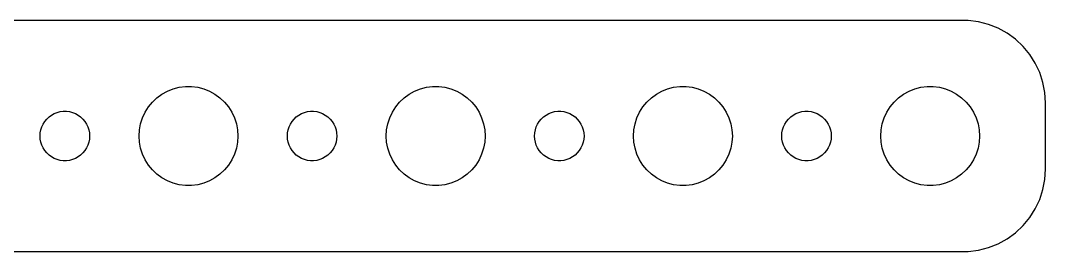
# Model space of a CAD drawing. Header units: metres. Extents: x -60 to 60, y -52 to 52.
# Drawn here: x -2.7 to 59.5, y -52 to -38 of the extents above; entities that cross this region are included whole.
import ezdxf

# ---------------------------------------------------------------- set-up
doc = ezdxf.new("R2010")
doc.units = ezdxf.units.M

msp = doc.modelspace()

# ---------------------------------------------------------------- linework, layer by layer
for p, q in [((54.8139, -38.0099), (-45.5, -38.0099)), ((55.4369, -38.0886), (54.8139, -38.0099)), ((56.0451, -38.2447), (55.4369, -38.0886)), ((56.6289, -38.4759), (56.0451, -38.2447)), ((57.1791, -38.7784), (56.6289, -38.4759)), ((57.6871, -39.1474), (57.1791, -38.7784)), ((58.1448, -39.5773), (57.6871, -39.1474)), ((58.5451, -40.0611), (58.1448, -39.5773)), ((58.8815, -40.5912), (58.5451, -40.0611)), ((59.1489, -41.1594), (58.8815, -40.5912)), ((59.3429, -41.7565), (59.1489, -41.1594)), ((5.89252, -42.467), (6.22266, -42.2855)), ((6.22266, -42.2855), (6.57294, -42.1468)), ((6.57294, -42.1468), (6.93785, -42.0531)), ((6.93785, -42.0531), (7.31161, -42.0059)), ((7.31161, -42.0059), (7.68837, -42.0059)), ((7.68837, -42.0059), (8.06213, -42.0531)), ((8.06213, -42.0531), (8.42705, -42.1468)), ((8.42705, -42.1468), (8.77733, -42.2855)), ((8.77733, -42.2855), (9.10747, -42.467)), ((20.8925, -42.467), (21.2227, -42.2855)), ((21.2227, -42.2855), (21.5729, -42.1468)), ((21.5729, -42.1468), (21.9379, -42.0531)), ((21.9379, -42.0531), (22.3116, -42.0059)), ((22.3116, -42.0059), (22.6884, -42.0059)), ((22.6884, -42.0059), (23.0621, -42.0531)), ((23.0621, -42.0531), (23.427, -42.1468)), ((23.427, -42.1468), (23.7773, -42.2855)), ((23.7773, -42.2855), (24.1075, -42.467)), ((35.8925, -42.467), (36.2227, -42.2855)), ((36.2227, -42.2855), (36.5729, -42.1468)), ((36.5729, -42.1468), (36.9379, -42.0531)), ((36.9379, -42.0531), (37.3116, -42.0059)), ((37.3116, -42.0059), (37.6884, -42.0059)), ((37.6884, -42.0059), (38.0621, -42.0531)), ((38.0621, -42.0531), (38.427, -42.1468)), ((38.427, -42.1468), (38.7773, -42.2855)), ((38.7773, -42.2855), (39.1075, -42.467)), ((50.8925, -42.467), (51.2227, -42.2855)), ((51.2227, -42.2855), (51.5729, -42.1468)), ((51.5729, -42.1468), (51.9379, -42.0531)), ((51.9379, -42.0531), (52.3116, -42.0059)), ((52.3116, -42.0059), (52.6884, -42.0059)), ((52.6884, -42.0059), (53.0621, -42.0531)), ((53.0621, -42.0531), (53.427, -42.1468)), ((53.427, -42.1468), (53.7773, -42.2855)), ((53.7773, -42.2855), (54.1075, -42.467)), ((59.4606, -42.3733), (59.3429, -41.7565)), ((5.31308, -42.9464), (5.58772, -42.6885)), ((5.58772, -42.6885), (5.89252, -42.467)), ((9.10747, -42.467), (9.41226, -42.6885)), ((9.41226, -42.6885), (9.6869, -42.9464)), ((20.3131, -42.9464), (20.5877, -42.6885)), ((20.5877, -42.6885), (20.8925, -42.467)), ((24.1075, -42.467), (24.4123, -42.6885)), ((24.4123, -42.6885), (24.6869, -42.9464)), ((35.3131, -42.9464), (35.5877, -42.6885)), ((35.5877, -42.6885), (35.8925, -42.467)), ((39.1075, -42.467), (39.4123, -42.6885)), ((39.4123, -42.6885), (39.6869, -42.9464)), ((50.3131, -42.9464), (50.5877, -42.6885)), ((50.5877, -42.6885), (50.8925, -42.467)), ((54.1075, -42.467), (54.4123, -42.6885)), ((54.4123, -42.6885), (54.6869, -42.9464)), ((59.5, -43), (59.4606, -42.3733)), ((-0.46352, -43.5734), (-0.28107, -43.5266)), ((-0.28107, -43.5266), (-0.09418, -43.503)), ((-0.09418, -43.503), (0.09418, -43.503)), ((0.09418, -43.503), (0.28107, -43.5266)), ((0.28107, -43.5266), (0.46352, -43.5734)), ((4.87108, -43.5547), (5.07294, -43.2366)), ((5.07294, -43.2366), (5.31308, -42.9464)), ((9.6869, -42.9464), (9.92705, -43.2366)), ((9.92705, -43.2366), (10.1289, -43.5547)), ((14.5365, -43.5734), (14.7189, -43.5266)), ((14.7189, -43.5266), (14.9058, -43.503)), ((14.9058, -43.503), (15.0942, -43.503)), ((15.0942, -43.503), (15.2811, -43.5266)), ((15.2811, -43.5266), (15.4635, -43.5734)), ((19.8711, -43.5547), (20.0729, -43.2366)), ((20.0729, -43.2366), (20.3131, -42.9464)), ((24.6869, -42.9464), (24.927, -43.2366)), ((24.927, -43.2366), (25.1289, -43.5547)), ((29.5365, -43.5734), (29.7189, -43.5266)), ((29.7189, -43.5266), (29.9058, -43.503)), ((29.9058, -43.503), (30.0942, -43.503)), ((30.0942, -43.503), (30.2811, -43.5266)), ((30.2811, -43.5266), (30.4635, -43.5734)), ((34.8711, -43.5547), (35.0729, -43.2366)), ((35.0729, -43.2366), (35.3131, -42.9464)), ((39.6869, -42.9464), (39.927, -43.2366)), ((39.927, -43.2366), (40.1289, -43.5547)), ((44.5365, -43.5734), (44.7189, -43.5266)), ((44.7189, -43.5266), (44.9058, -43.503)), ((44.9058, -43.503), (45.0942, -43.503)), ((45.0942, -43.503), (45.2811, -43.5266)), ((45.2811, -43.5266), (45.4635, -43.5734)), ((49.8711, -43.5547), (50.0729, -43.2366)), ((50.0729, -43.2366), (50.3131, -42.9464)), ((54.6869, -42.9464), (54.927, -43.2366)), ((54.927, -43.2366), (55.1289, -43.5547)), ((59.5, -47), (59.5, -43)), ((-1.31445, -44.2774), (-1.21352, -44.1183)), ((-1.21352, -44.1183), (-1.09344, -43.9732)), ((-1.09344, -43.9732), (-0.95613, -43.8442)), ((-0.95613, -43.8442), (-0.80373, -43.7335)), ((-0.80373, -43.7335), (-0.63866, -43.6428)), ((-0.63866, -43.6428), (-0.46352, -43.5734)), ((0.46352, -43.5734), (0.63866, -43.6428)), ((0.63866, -43.6428), (0.80373, -43.7335)), ((0.80373, -43.7335), (0.95613, -43.8442)), ((0.95613, -43.8442), (1.09344, -43.9732)), ((1.09344, -43.9732), (1.21352, -44.1183)), ((1.21352, -44.1183), (1.31445, -44.2774)), ((4.59424, -44.2539), (4.71066, -43.8956)), ((4.71066, -43.8956), (4.87108, -43.5547)), ((10.1289, -43.5547), (10.2893, -43.8956)), ((10.2893, -43.8956), (10.4057, -44.2539)), ((13.6855, -44.2774), (13.7865, -44.1183)), ((13.7865, -44.1183), (13.9065, -43.9732)), ((13.9065, -43.9732), (14.0439, -43.8442)), ((14.0439, -43.8442), (14.1963, -43.7335)), ((14.1963, -43.7335), (14.3613, -43.6428)), ((14.3613, -43.6428), (14.5365, -43.5734)), ((15.4635, -43.5734), (15.6387, -43.6428)), ((15.6387, -43.6428), (15.8037, -43.7335)), ((15.8037, -43.7335), (15.9561, -43.8442)), ((15.9561, -43.8442), (16.0934, -43.9732)), ((16.0934, -43.9732), (16.2135, -44.1183)), ((16.2135, -44.1183), (16.3145, -44.2774)), ((19.5942, -44.2539), (19.7107, -43.8956)), ((19.7107, -43.8956), (19.8711, -43.5547)), ((25.1289, -43.5547), (25.2893, -43.8956)), ((25.2893, -43.8956), (25.4057, -44.2539)), ((28.6855, -44.2774), (28.7865, -44.1183)), ((28.7865, -44.1183), (28.9065, -43.9732)), ((28.9065, -43.9732), (29.0439, -43.8442)), ((29.0439, -43.8442), (29.1963, -43.7335)), ((29.1963, -43.7335), (29.3613, -43.6428)), ((29.3613, -43.6428), (29.5365, -43.5734)), ((30.4635, -43.5734), (30.6387, -43.6428)), ((30.6387, -43.6428), (30.8037, -43.7335)), ((30.8037, -43.7335), (30.9561, -43.8442)), ((30.9561, -43.8442), (31.0934, -43.9732)), ((31.0934, -43.9732), (31.2135, -44.1183)), ((31.2135, -44.1183), (31.3145, -44.2774)), ((34.5942, -44.2539), (34.7107, -43.8956)), ((34.7107, -43.8956), (34.8711, -43.5547)), ((40.1289, -43.5547), (40.2893, -43.8956)), ((40.2893, -43.8956), (40.4057, -44.2539)), ((43.6855, -44.2774), (43.7865, -44.1183)), ((43.7865, -44.1183), (43.9065, -43.9732)), ((43.9065, -43.9732), (44.0439, -43.8442)), ((44.0439, -43.8442), (44.1963, -43.7335)), ((44.1963, -43.7335), (44.3613, -43.6428)), ((44.3613, -43.6428), (44.5365, -43.5734)), ((45.4635, -43.5734), (45.6387, -43.6428)), ((45.6387, -43.6428), (45.8037, -43.7335)), ((45.8037, -43.7335), (45.9561, -43.8442)), ((45.9561, -43.8442), (46.0934, -43.9732)), ((46.0934, -43.9732), (46.2135, -44.1183)), ((46.2135, -44.1183), (46.3145, -44.2774)), ((49.5942, -44.2539), (49.7107, -43.8956)), ((49.7107, -43.8956), (49.8711, -43.5547)), ((55.1289, -43.5547), (55.2893, -43.8956)), ((55.2893, -43.8956), (55.4057, -44.2539)), ((-1.48816, -44.812), (-1.45287, -44.627)), ((-1.45287, -44.627), (-1.39465, -44.4478)), ((-1.39465, -44.4478), (-1.31445, -44.2774)), ((1.31445, -44.2774), (1.39465, -44.4478)), ((1.39465, -44.4478), (1.45287, -44.627)), ((1.45287, -44.627), (1.48816, -44.812)), ((4.5, -45), (4.52365, -44.624)), ((4.52365, -44.624), (4.59424, -44.2539)), ((10.4057, -44.2539), (10.4763, -44.624)), ((10.4763, -44.624), (10.5, -45)), ((13.5118, -44.812), (13.5471, -44.627)), ((13.5471, -44.627), (13.6053, -44.4478)), ((13.6053, -44.4478), (13.6855, -44.2774)), ((16.3145, -44.2774), (16.3947, -44.4478)), ((16.3947, -44.4478), (16.4529, -44.627)), ((16.4529, -44.627), (16.4882, -44.812)), ((19.5, -45), (19.5237, -44.624)), ((19.5237, -44.624), (19.5942, -44.2539)), ((25.4057, -44.2539), (25.4763, -44.624)), ((25.4763, -44.624), (25.5, -45)), ((28.5118, -44.812), (28.5471, -44.627)), ((28.5471, -44.627), (28.6053, -44.4478)), ((28.6053, -44.4478), (28.6855, -44.2774)), ((31.3145, -44.2774), (31.3947, -44.4478)), ((31.3947, -44.4478), (31.4529, -44.627)), ((31.4529, -44.627), (31.4882, -44.812)), ((34.5, -45), (34.5237, -44.624)), ((34.5237, -44.624), (34.5942, -44.2539)), ((40.4057, -44.2539), (40.4763, -44.624)), ((40.4763, -44.624), (40.5, -45)), ((43.5118, -44.812), (43.5471, -44.627)), ((43.5471, -44.627), (43.6053, -44.4478)), ((43.6053, -44.4478), (43.6855, -44.2774)), ((46.3145, -44.2774), (46.3947, -44.4478)), ((46.3947, -44.4478), (46.4529, -44.627)), ((46.4529, -44.627), (46.4882, -44.812)), ((49.5, -45), (49.5237, -44.624)), ((49.5237, -44.624), (49.5942, -44.2539)), ((55.4057, -44.2539), (55.4763, -44.624)), ((55.4763, -44.624), (55.5, -45)), ((-1.5, -45), (-1.48816, -44.812)), ((-1.48816, -45.188), (-1.5, -45)), ((-1.45287, -45.373), (-1.48816, -45.188)), ((-1.39465, -45.5522), (-1.45287, -45.373)), ((1.45287, -45.373), (1.39465, -45.5522)), ((1.48816, -45.188), (1.45287, -45.373)), ((1.48816, -44.812), (1.5, -45)), ((1.5, -45), (1.48816, -45.188)), ((4.52365, -45.376), (4.5, -45)), ((4.59424, -45.7461), (4.52365, -45.376)), ((10.4763, -45.376), (10.4057, -45.7461)), ((10.5, -45), (10.4763, -45.376)), ((13.5, -45), (13.5118, -44.812)), ((13.5118, -45.188), (13.5, -45)), ((13.5471, -45.373), (13.5118, -45.188)), ((13.6053, -45.5522), (13.5471, -45.373)), ((16.4529, -45.373), (16.3947, -45.5522)), ((16.4882, -45.188), (16.4529, -45.373)), ((16.4882, -44.812), (16.5, -45)), ((16.5, -45), (16.4882, -45.188)), ((19.5237, -45.376), (19.5, -45)), ((19.5942, -45.7461), (19.5237, -45.376)), ((25.4763, -45.376), (25.4057, -45.7461)), ((25.5, -45), (25.4763, -45.376)), ((28.5, -45), (28.5118, -44.812)), ((28.5118, -45.188), (28.5, -45)), ((28.5471, -45.373), (28.5118, -45.188)), ((28.6053, -45.5522), (28.5471, -45.373)), ((31.4529, -45.373), (31.3947, -45.5522)), ((31.4882, -45.188), (31.4529, -45.373)), ((31.4882, -44.812), (31.5, -45)), ((31.5, -45), (31.4882, -45.188)), ((34.5237, -45.376), (34.5, -45)), ((34.5942, -45.7461), (34.5237, -45.376)), ((40.4763, -45.376), (40.4057, -45.7461)), ((40.5, -45), (40.4763, -45.376)), ((43.5, -45), (43.5118, -44.812)), ((43.5118, -45.188), (43.5, -45)), ((43.5471, -45.373), (43.5118, -45.188)), ((43.6053, -45.5522), (43.5471, -45.373)), ((46.4529, -45.373), (46.3947, -45.5522)), ((46.4882, -45.188), (46.4529, -45.373)), ((46.4882, -44.812), (46.5, -45)), ((46.5, -45), (46.4882, -45.188)), ((49.5237, -45.376), (49.5, -45)), ((49.5942, -45.7461), (49.5237, -45.376)), ((55.4763, -45.376), (55.4057, -45.7461)), ((55.5, -45), (55.4763, -45.376)), ((-1.31445, -45.7226), (-1.39465, -45.5522)), ((-1.21352, -45.8817), (-1.31445, -45.7226)), ((-1.09344, -46.0268), (-1.21352, -45.8817)), ((1.21352, -45.8817), (1.09344, -46.0268)), ((1.31445, -45.7226), (1.21352, -45.8817)), ((1.39465, -45.5522), (1.31445, -45.7226)), ((4.71066, -46.1044), (4.59424, -45.7461)), ((10.4057, -45.7461), (10.2893, -46.1044)), ((13.6855, -45.7226), (13.6053, -45.5522)), ((13.7865, -45.8817), (13.6855, -45.7226)), ((13.9065, -46.0268), (13.7865, -45.8817)), ((16.2135, -45.8817), (16.0934, -46.0268)), ((16.3145, -45.7226), (16.2135, -45.8817)), ((16.3947, -45.5522), (16.3145, -45.7226)), ((19.7107, -46.1044), (19.5942, -45.7461)), ((25.4057, -45.7461), (25.2893, -46.1044)), ((28.6855, -45.7226), (28.6053, -45.5522)), ((28.7865, -45.8817), (28.6855, -45.7226)), ((28.9065, -46.0268), (28.7865, -45.8817)), ((31.2135, -45.8817), (31.0934, -46.0268)), ((31.3145, -45.7226), (31.2135, -45.8817)), ((31.3947, -45.5522), (31.3145, -45.7226)), ((34.7107, -46.1044), (34.5942, -45.7461)), ((40.4057, -45.7461), (40.2893, -46.1044)), ((43.6855, -45.7226), (43.6053, -45.5522)), ((43.7865, -45.8817), (43.6855, -45.7226)), ((43.9065, -46.0268), (43.7865, -45.8817)), ((46.2135, -45.8817), (46.0934, -46.0268)), ((46.3145, -45.7226), (46.2135, -45.8817)), ((46.3947, -45.5522), (46.3145, -45.7226)), ((49.7107, -46.1044), (49.5942, -45.7461)), ((55.4057, -45.7461), (55.2893, -46.1044)), ((-0.95613, -46.1558), (-1.09344, -46.0268)), ((-0.80373, -46.2665), (-0.95613, -46.1558)), ((-0.63866, -46.3572), (-0.80373, -46.2665)), ((-0.46352, -46.4266), (-0.63866, -46.3572)), ((-0.28107, -46.4734), (-0.46352, -46.4266)), ((-0.09418, -46.497), (-0.28107, -46.4734)), ((0.09418, -46.497), (-0.09418, -46.497)), ((0.28107, -46.4734), (0.09418, -46.497)), ((0.46352, -46.4266), (0.28107, -46.4734)), ((0.63866, -46.3572), (0.46352, -46.4266)), ((0.80373, -46.2665), (0.63866, -46.3572)), ((0.95613, -46.1558), (0.80373, -46.2665)), ((1.09344, -46.0268), (0.95613, -46.1558)), ((4.87108, -46.4453), (4.71066, -46.1044)), ((5.07294, -46.7634), (4.87108, -46.4453)), ((10.1289, -46.4453), (9.92705, -46.7634)), ((10.2893, -46.1044), (10.1289, -46.4453)), ((14.0439, -46.1558), (13.9065, -46.0268)), ((14.1963, -46.2665), (14.0439, -46.1558)), ((14.3613, -46.3572), (14.1963, -46.2665)), ((14.5365, -46.4266), (14.3613, -46.3572)), ((14.7189, -46.4734), (14.5365, -46.4266)), ((14.9058, -46.497), (14.7189, -46.4734)), ((15.0942, -46.497), (14.9058, -46.497)), ((15.2811, -46.4734), (15.0942, -46.497)), ((15.4635, -46.4266), (15.2811, -46.4734)), ((15.6387, -46.3572), (15.4635, -46.4266)), ((15.8037, -46.2665), (15.6387, -46.3572)), ((15.9561, -46.1558), (15.8037, -46.2665)), ((16.0934, -46.0268), (15.9561, -46.1558)), ((19.8711, -46.4453), (19.7107, -46.1044)), ((20.0729, -46.7634), (19.8711, -46.4453)), ((25.1289, -46.4453), (24.927, -46.7634)), ((25.2893, -46.1044), (25.1289, -46.4453)), ((29.0439, -46.1558), (28.9065, -46.0268)), ((29.1963, -46.2665), (29.0439, -46.1558)), ((29.3613, -46.3572), (29.1963, -46.2665)), ((29.5365, -46.4266), (29.3613, -46.3572)), ((29.7189, -46.4734), (29.5365, -46.4266)), ((29.9058, -46.497), (29.7189, -46.4734)), ((30.0942, -46.497), (29.9058, -46.497)), ((30.2811, -46.4734), (30.0942, -46.497)), ((30.4635, -46.4266), (30.2811, -46.4734)), ((30.6387, -46.3572), (30.4635, -46.4266)), ((30.8037, -46.2665), (30.6387, -46.3572)), ((30.9561, -46.1558), (30.8037, -46.2665)), ((31.0934, -46.0268), (30.9561, -46.1558)), ((34.8711, -46.4453), (34.7107, -46.1044)), ((35.0729, -46.7634), (34.8711, -46.4453)), ((40.1289, -46.4453), (39.927, -46.7634)), ((40.2893, -46.1044), (40.1289, -46.4453)), ((44.0439, -46.1558), (43.9065, -46.0268)), ((44.1963, -46.2665), (44.0439, -46.1558)), ((44.3613, -46.3572), (44.1963, -46.2665)), ((44.5365, -46.4266), (44.3613, -46.3572)), ((44.7189, -46.4734), (44.5365, -46.4266)), ((44.9058, -46.497), (44.7189, -46.4734)), ((45.0942, -46.497), (44.9058, -46.497)), ((45.2811, -46.4734), (45.0942, -46.497)), ((45.4635, -46.4266), (45.2811, -46.4734)), ((45.6387, -46.3572), (45.4635, -46.4266)), ((45.8037, -46.2665), (45.6387, -46.3572)), ((45.9561, -46.1558), (45.8037, -46.2665)), ((46.0934, -46.0268), (45.9561, -46.1558)), ((49.8711, -46.4453), (49.7107, -46.1044)), ((50.0729, -46.7634), (49.8711, -46.4453)), ((55.1289, -46.4453), (54.927, -46.7634)), ((55.2893, -46.1044), (55.1289, -46.4453)), ((5.31308, -47.0536), (5.07294, -46.7634)), ((5.58772, -47.3115), (5.31308, -47.0536)), ((9.6869, -47.0536), (9.41226, -47.3115)), ((9.92705, -46.7634), (9.6869, -47.0536)), ((20.3131, -47.0536), (20.0729, -46.7634)), ((20.5877, -47.3115), (20.3131, -47.0536)), ((24.6869, -47.0536), (24.4123, -47.3115)), ((24.927, -46.7634), (24.6869, -47.0536)), ((35.3131, -47.0536), (35.0729, -46.7634)), ((35.5877, -47.3115), (35.3131, -47.0536)), ((39.6869, -47.0536), (39.4123, -47.3115)), ((39.927, -46.7634), (39.6869, -47.0536)), ((50.3131, -47.0536), (50.0729, -46.7634)), ((50.5877, -47.3115), (50.3131, -47.0536)), ((54.6869, -47.0536), (54.4123, -47.3115)), ((54.927, -46.7634), (54.6869, -47.0536)), ((59.4606, -47.6267), (59.5, -47)), ((5.89252, -47.533), (5.58772, -47.3115)), ((6.22266, -47.7145), (5.89252, -47.533)), ((6.57294, -47.8532), (6.22266, -47.7145)), ((6.93785, -47.9469), (6.57294, -47.8532)), ((8.42705, -47.8532), (8.06213, -47.9469)), ((8.77733, -47.7145), (8.42705, -47.8532)), ((9.10747, -47.533), (8.77733, -47.7145)), ((9.41226, -47.3115), (9.10747, -47.533)), ((20.8925, -47.533), (20.5877, -47.3115)), ((21.2227, -47.7145), (20.8925, -47.533)), ((21.5729, -47.8532), (21.2227, -47.7145)), ((21.9379, -47.9469), (21.5729, -47.8532)), ((23.427, -47.8532), (23.0621, -47.9469)), ((23.7773, -47.7145), (23.427, -47.8532)), ((24.1075, -47.533), (23.7773, -47.7145)), ((24.4123, -47.3115), (24.1075, -47.533)), ((35.8925, -47.533), (35.5877, -47.3115)), ((36.2227, -47.7145), (35.8925, -47.533)), ((36.5729, -47.8532), (36.2227, -47.7145)), ((36.9379, -47.9469), (36.5729, -47.8532)), ((38.427, -47.8532), (38.0621, -47.9469)), ((38.7773, -47.7145), (38.427, -47.8532)), ((39.1075, -47.533), (38.7773, -47.7145)), ((39.4123, -47.3115), (39.1075, -47.533)), ((50.8925, -47.533), (50.5877, -47.3115)), ((51.2227, -47.7145), (50.8925, -47.533)), ((51.5729, -47.8532), (51.2227, -47.7145)), ((51.9379, -47.9469), (51.5729, -47.8532)), ((53.427, -47.8532), (53.0621, -47.9469)), ((53.7773, -47.7145), (53.427, -47.8532)), ((54.1075, -47.533), (53.7773, -47.7145)), ((54.4123, -47.3115), (54.1075, -47.533)), ((59.3429, -48.2434), (59.4606, -47.6267)), ((7.31161, -47.9941), (6.93785, -47.9469)), ((7.68837, -47.9941), (7.31161, -47.9941)), ((8.06213, -47.9469), (7.68837, -47.9941)), ((22.3116, -47.9941), (21.9379, -47.9469)), ((22.6884, -47.9941), (22.3116, -47.9941)), ((23.0621, -47.9469), (22.6884, -47.9941)), ((37.3116, -47.9941), (36.9379, -47.9469)), ((37.6884, -47.9941), (37.3116, -47.9941)), ((38.0621, -47.9469), (37.6884, -47.9941)), ((52.3116, -47.9941), (51.9379, -47.9469)), ((52.6884, -47.9941), (52.3116, -47.9941)), ((53.0621, -47.9469), (52.6884, -47.9941)), ((59.1489, -48.8406), (59.3429, -48.2434)), ((58.8815, -49.4088), (59.1489, -48.8406)), ((58.5451, -49.9389), (58.8815, -49.4088)), ((58.1448, -50.4227), (58.5451, -49.9389)), ((57.1791, -51.2216), (57.6871, -50.8526)), ((57.6871, -50.8526), (58.1448, -50.4227)), ((56.0451, -51.7553), (56.6289, -51.5241)), ((56.6289, -51.5241), (57.1791, -51.2216)), ((-54.8139, -51.9901), (54.8139, -51.9901)), ((54.8139, -51.9901), (55.4369, -51.9114)), ((55.4369, -51.9114), (56.0451, -51.7553))]:
    msp.add_line(p, q)

doc.saveas('drawing.dxf')
